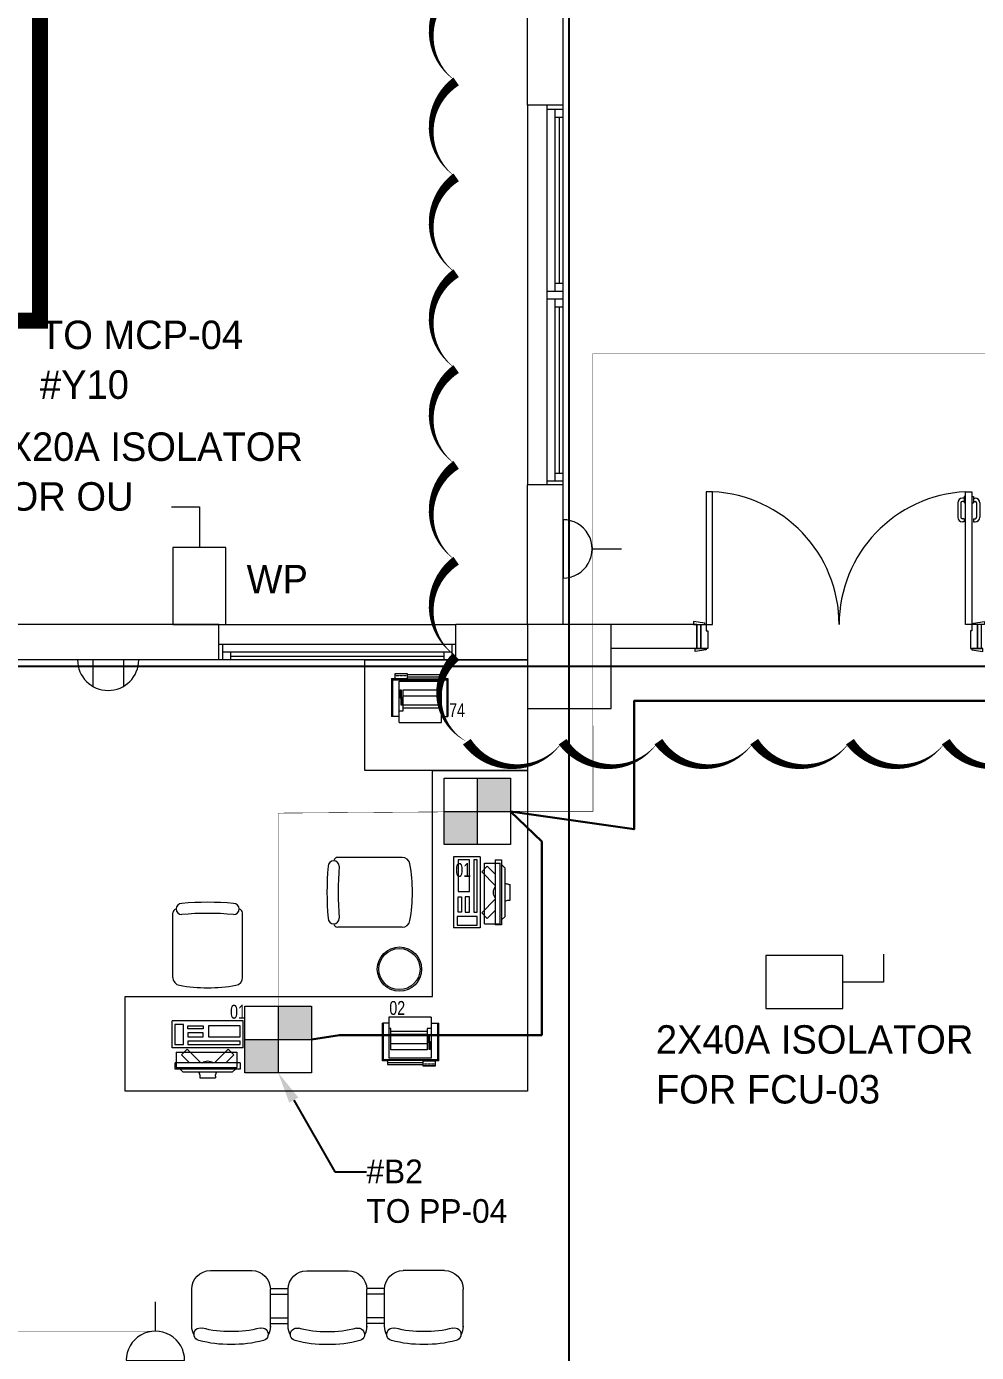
# Model space of a CAD drawing. Header units: metres. Extents: x 75097 to 220695, y -1557923 to -1361206.
# Drawn here: x 97182 to 103190, y -1445173 to -1436793 of the extents above; entities that cross this region are included whole.
import ezdxf
from ezdxf import colors
from ezdxf.entities.mleader import LeaderData, LeaderLine
from ezdxf.math import Vec2, Vec3

# ---------------------------------------------------------------- set-up
doc = ezdxf.new("R2010")
doc.units = ezdxf.units.M
doc.linetypes.add('DASHED2', pattern=[0.375, 0.25, -0.125])
doc.layers.get('0').update_dxf_attribs({"lineweight": 0})
for name, color, linetype, lineweight in [('A-100 - Copy$0$Aluminum', 8, 'Continuous', 0), ('A-100 - Copy$0$Medical Equipment and Furniture', 8, 'Continuous', 0), ('A-100 - Copy$0$Medical Equipment and Furniture1', 8, 'Continuous', 5), ('A-100 - Copy$0$Proj', 8, 'Continuous', 0), ('A-100 - Copy$0$Structure', 8, 'Continuous', 9), ('A-100 - Copy$0$Walls', 8, 'Continuous', 0), ('A-100 - Copy$0$Wooden Joinery', 8, 'Continuous', 0), ('E-LG', 245, 'Continuous', 30)]:
    doc.layers.add(name, color=color, linetype=linetype, lineweight=lineweight)
doc.layers.add('A-100 - Copy$0$axes', color=8, linetype='Continuous')
doc.layers.add('PD-VENT', color=8, linetype='Continuous')
for name, color, linetype, lineweight, true_color in [('E-POWR', 7, 'Continuous', 9, 0x4e7e3e), ('E-POWR-IDEN _1-100_', 7, 'Continuous', 9, 0x4e7e3e), ('REV 01', 7, 'Continuous', 0, 0xe41b4d)]:
    doc.layers.add(name, color=color, linetype=linetype, lineweight=lineweight, true_color=true_color)
doc.styles.add('A-100 - Copy$0$X3G_ENTITY_257CFD', font='swisscl.ttf', dxfattribs={"height": 200})
doc.styles.add('Optima_5', font='', dxfattribs={"height": 3.001645})
doc.styles.get("Standard").update_dxf_attribs({"font": 'GOTHIC.TTF'})
doc.styles.get('Optima_5').set_extended_font_data('Optima')

# ---------------------------------------------------------------- blocks, each defined once
blk = doc.blocks.new('FLOOR BOX')
at = {"layer": 'E-POWR'}
h = blk.add_hatch(color=256, dxfattribs=at)
h.dxf.hatch_style = 1
h.paths.add_polyline_path([(0, 300), (0, 0), (300, 0), (300, 300)])
h.paths.add_polyline_path([(0, -300), (0, 0), (-300, 0), (-300, -300)])
blk.add_lwpolyline([(-300, 300), (300, 300), (300, -300), (-300, -300)], close=True, dxfattribs=at)
for points in [[(0, 300), (0, -300)], [(-300, 0), (300, 0)]]:
    blk.add_lwpolyline(points, dxfattribs=at)
blk = doc.blocks.new('NORMAL SOCKET')
at = {"layer": 'E-POWR'}
for p, q in [((0, 308), (0, 615)), ((-308, 0), (308, 0))]:
    blk.add_line(p, q, dxfattribs=at)
blk.add_ellipse((0, 0), major_axis=(33, 306), ratio=1, start_param=4.81904, end_param=7.960633, dxfattribs=at)
blk = doc.blocks.new('GI-041_dwg__U120-3902841-GI-041')
at = {"layer": 'E-POWR', "flags": 128}
blk.add_lwpolyline([(0.2354, 0.1613), (0.2354, 0.0786), (0.1145, 0.0786)], dxfattribs=at)
blk.add_lwpolyline([(-0.1145, 0), (0.1145, 0), (0.1145, 0.1572), (-0.1145, 0.1572)], close=True, dxfattribs=at)
blk = doc.blocks.new('WALL OUTLET')
at = {"layer": 'E-POWR', "extrusion": (9.94399e-05, 4.90741e-07, 1)}
blk.add_line((-193.4, 0, 0), (193.4, 0, 0), dxfattribs=at)
blk.add_line((-193.4, 0, 0), (193.4, 0, 0), dxfattribs=at)
at = {"layer": 'E-POWR', "extrusion": (9.94399e-05, 4.90741e-07, 1), "elevation": 0}
for points in [[(-96.7, 0), (-96.7, 167.5)], [(96.7, 0), (96.7, 167.5)]]:
    blk.add_lwpolyline(points, dxfattribs=at)
at = {"layer": 'E-POWR', "extrusion": (9.94399e-05, 4.90741e-07, 1)}
blk.add_arc((0, 0, 0), 193.4, 359.99626, 179.99626, dxfattribs=at)
blk = doc.blocks.new('A-100 - Copy$0$GF21021-P')
for p, q in [((-0.2207, 0.4756), (-0.2207, 0.0675)), ((0.2205, 0.4756), (0.2205, 0.0675))]:
    blk.add_line(p, q)
for centre, radius, start, end in [((-0.1707, 0.4756), 0.05, 99.63288, 180), ((-0.0001, -0.5295), 1.0695, 80.36712, 99.63288), ((0.1705, 0.4756), 0.05, 0, 80.36712), ((-0.1957, 0.0675), 0.025, 180, 261.47208), ((-0.1643, 0.0425), 0.0351, 90, 270), ((0, 1.8467), 1.7767, 264.69456, 275.30527), ((0, 1.8314), 1.8314, 264.85322, 275.14698), ((0.1641, 0.0425), 0.0351, 270, 90), ((0.1955, 0.0675), 0.025, 278.52792, 0)]:
    blk.add_arc(centre, radius, start, end)
blk = doc.blocks.new('A-100 - Copy$0$ITCWLS1-P')
for p, q in [((-0.2651, 0.43, 0), (-0.3051, 0.43, 0)), ((-0.3051, 0.43, 0), (-0.3051, 0.02, 0)), ((-0.2651, 0.43, 0), (-0.2651, 0.02, 0)), ((-0.17, 0.45), (-0.17, 0)), ((-0.17, 0.45), (0, 0.45)), ((-0.1496, 0.4305), (-0.1291, 0.4305)), ((-0.1291, 0.4305), (-0.1291, 0.4089)), ((0, 0.45), (0, 0)), ((-0.3251, 0.38, 0), (-0.3051, 0.4, 0)), ((-0.3251, 0.38, 0), (-0.3251, 0.07, 0)), ((-0.197, 0.4094), (-0.295, 0.4094)), ((-0.295, 0.0264), (-0.295, 0.4094)), ((-0.197, 0.0264), (-0.197, 0.4094)), ((-0.3503, 0.275), (-0.3596, 0.275)), ((-0.3596, 0.175), (-0.3596, 0.275)), ((-0.3503, 0.175), (-0.3596, 0.175)), ((-0.3251, 0.07, 0), (-0.3051, 0.05, 0)), ((-0.3051, 0.02, 0), (-0.2651, 0.02, 0)), ((-0.197, 0.0264), (-0.295, 0.0264)), ((-0.17, 0), (0, 0))]:
    blk.add_line(p, q)
at = {"extrusion": (2.48281e-10, 3.18408e-10, -1)}
for p, q in [((-0.2651, 0.3395), (-0.2144, 0.3902)), ((-0.2651, 0.2688), (-0.1791, 0.3548)), ((-0.1791, 0.3548), (-0.2144, 0.3902))]:
    blk.add_line(p, q, dxfattribs=at)
at = {"extrusion": (2.48281e-10, -3.18408e-10, -1)}
for p, q in [((-0.2651, 0.1812), (-0.1791, 0.0952)), ((-0.2651, 0.1105), (-0.2144, 0.0598)), ((-0.1791, 0.0952), (-0.2144, 0.0598))]:
    blk.add_line(p, q, dxfattribs=at)
for points in [[(-0.1291, 0.4089), (-0.1291, 0.1), (-0.1496, 0.1), (-0.1496, 0.4305)], [(-0.1496, 0.1), (-0.1496, 0.1), (-0.1496, 0.1), (-0.1496, 0.1), (-0.1496, 0.1), (-0.1496, 0.1), (-0.1496, 0.1), (-0.1496, 0.1), (-0.1496, 0.1)], [(-0.1496, 0.1), (-0.1496, 0.1), (-0.1496, 0.1), (-0.1496, 0.1), (-0.1496, 0.1), (-0.1496, 0.1), (-0.1496, 0.1), (-0.1496, 0.1), (-0.1496, 0.1), (-0.1496, 0.1), (-0.1496, 0.1), (-0.1496, 0.1), (-0.1496, 0.1), (-0.1496, 0.1), (-0.1496, 0.1), (-0.1496, 0.1), (-0.1496, 0.1), (-0.1496, 0.1)], [(-0.1496, 0.1), (-0.1496, 0.1), (-0.1496, 0.1), (-0.1496, 0.1), (-0.1496, 0.1), (-0.1496, 0.1), (-0.1496, 0.1), (-0.1496, 0.1), (-0.1496, 0.1), (-0.1496, 0.1)], [(-0.1496, 0.1), (-0.1496, 0.1), (-0.1496, 0.1), (-0.1496, 0.1), (-0.1496, 0.1), (-0.1496, 0.1), (-0.1496, 0.1)], [(-0.1496, 0.1), (-0.1496, 0.1), (-0.1496, 0.1), (-0.1496, 0.1), (-0.1496, 0.1), (-0.1496, 0.1), (-0.1496, 0.1), (-0.1496, 0.1), (-0.1496, 0.1), (-0.1496, 0.1)], [(-0.1496, 0.1), (-0.1496, 0.1), (-0.1496, 0.1), (-0.1496, 0.1), (-0.1496, 0.1), (-0.1496, 0.1), (-0.1496, 0.1), (-0.1496, 0.1), (-0.1496, 0.1), (-0.1496, 0.1), (-0.1496, 0.1), (-0.1496, 0.1), (-0.1496, 0.1), (-0.1496, 0.1), (-0.1496, 0.1)], [(-0.1496, 0.1), (-0.1496, 0.1), (-0.1496, 0.1), (-0.1496, 0.1), (-0.1496, 0.1), (-0.1496, 0.1), (-0.1496, 0.1), (-0.1496, 0.1), (-0.1496, 0.1), (-0.1496, 0.1)], [(-0.1496, 0.1), (-0.1496, 0.1), (-0.1496, 0.1), (-0.1496, 0.1), (-0.1496, 0.1), (-0.1496, 0.1), (-0.1496, 0.1), (-0.1496, 0.1), (-0.1496, 0.1), (-0.1496, 0.1)], [(-0.1496, 0.1), (-0.1496, 0.1), (-0.1496, 0.1), (-0.1496, 0.1), (-0.1496, 0.1), (-0.1496, 0.1), (-0.1496, 0.1), (-0.1496, 0.1), (-0.1496, 0.1), (-0.1496, 0.1), (-0.1496, 0.1), (-0.1496, 0.1), (-0.1496, 0.1), (-0.1496, 0.1), (-0.1496, 0.1), (-0.1496, 0.1), (-0.1496, 0.1), (-0.1496, 0.1), (-0.1496, 0.1), (-0.1496, 0.1), (-0.1496, 0.1), (-0.1496, 0.1), (-0.1496, 0.1), (-0.1496, 0.1), (-0.1496, 0.1), (-0.1496, 0.1), (-0.1496, 0.1), (-0.1496, 0.1), (-0.1496, 0.1), (-0.1496, 0.1), (-0.1496, 0.1), (-0.1496, 0.1), (-0.1496, 0.1), (-0.1496, 0.1), (-0.1496, 0.1), (-0.1496, 0.1), (-0.1496, 0.1), (-0.1496, 0.1), (-0.1496, 0.1), (-0.1496, 0.1), (-0.1496, 0.1), (-0.1496, 0.1), (-0.1496, 0.1), (-0.1496, 0.1), (-0.1496, 0.1), (-0.1496, 0.1), (-0.1496, 0.1), (-0.1496, 0.1), (-0.1496, 0.1), (-0.1496, 0.1), (-0.1496, 0.1), (-0.1496, 0.1), (-0.1496, 0.1), (-0.1496, 0.1)], [(-0.1496, 0.1), (-0.1496, 0.1), (-0.1496, 0.1), (-0.1496, 0.1), (-0.1496, 0.1), (-0.1496, 0.1), (-0.1496, 0.1), (-0.1496, 0.1), (-0.1496, 0.1), (-0.1496, 0.1), (-0.1496, 0.1), (-0.1496, 0.1), (-0.1496, 0.1), (-0.1496, 0.1), (-0.1496, 0.1), (-0.1496, 0.1), (-0.1496, 0.1), (-0.1496, 0.1), (-0.1496, 0.1), (-0.1496, 0.1), (-0.1496, 0.1), (-0.1496, 0.1), (-0.1496, 0.1), (-0.1496, 0.1), (-0.1496, 0.1), (-0.1496, 0.1), (-0.1496, 0.1), (-0.1496, 0.1), (-0.1496, 0.1), (-0.1496, 0.1), (-0.1496, 0.1), (-0.1496, 0.1), (-0.1496, 0.1), (-0.1496, 0.1), (-0.1496, 0.1), (-0.1496, 0.1), (-0.1496, 0.1), (-0.1496, 0.1), (-0.1496, 0.1), (-0.1496, 0.1), (-0.1496, 0.1), (-0.1496, 0.1), (-0.1496, 0.1), (-0.1496, 0.1), (-0.1496, 0.1), (-0.1496, 0.1), (-0.1496, 0.1), (-0.1496, 0.1), (-0.1496, 0.1), (-0.1496, 0.1), (-0.1496, 0.1), (-0.1496, 0.1), (-0.1496, 0.1), (-0.1496, 0.1), (-0.1496, 0.1), (-0.1496, 0.1), (-0.1496, 0.1), (-0.1496, 0.1), (-0.1496, 0.1), (-0.1496, 0.1), (-0.1496, 0.1), (-0.1496, 0.1), (-0.1496, 0.1), (-0.1496, 0.1), (-0.1496, 0.1), (-0.1496, 0.1), (-0.1496, 0.1), (-0.1496, 0.1), (-0.1496, 0.1), (-0.1496, 0.1), (-0.1496, 0.1), (-0.1496, 0.1), (-0.1496, 0.1), (-0.1496, 0.1), (-0.1496, 0.1), (-0.1496, 0.1), (-0.1496, 0.1), (-0.1496, 0.1), (-0.1496, 0.1), (-0.1496, 0.1), (-0.1496, 0.1), (-0.1496, 0.1), (-0.1496, 0.1), (-0.1496, 0.1), (-0.1496, 0.1), (-0.1496, 0.1), (-0.1496, 0.1), (-0.1496, 0.1), (-0.1496, 0.1)], [(-0.1496, 0.1), (-0.1496, 0.1), (-0.1496, 0.1), (-0.1496, 0.1), (-0.1496, 0.1), (-0.1496, 0.1), (-0.1496, 0.1), (-0.1496, 0.1), (-0.1496, 0.1), (-0.1496, 0.1), (-0.1496, 0.1), (-0.1496, 0.1)], [(-0.1496, 0.1), (-0.1496, 0.1), (-0.1496, 0.1), (-0.1496, 0.1), (-0.1496, 0.1), (-0.1496, 0.1), (-0.1496, 0.1)], [(-0.1496, 0.1), (-0.1496, 0.1), (-0.1496, 0.1), (-0.1496, 0.1), (-0.1496, 0.1), (-0.1496, 0.1), (-0.1496, 0.1), (-0.1496, 0.1), (-0.1496, 0.1), (-0.1496, 0.1), (-0.1496, 0.1), (-0.1496, 0.1), (-0.1496, 0.1), (-0.1496, 0.1), (-0.1496, 0.1), (-0.1496, 0.1), (-0.1496, 0.1)], [(-0.1496, 0.1), (-0.1496, 0.1), (-0.1496, 0.1), (-0.1496, 0.1), (-0.1496, 0.1), (-0.1496, 0.1), (-0.1496, 0.1), (-0.1496, 0.1), (-0.1496, 0.1), (-0.1496, 0.1), (-0.1496, 0.1), (-0.1496, 0.1), (-0.1496, 0.1), (-0.1496, 0.1), (-0.1496, 0.1), (-0.1496, 0.1), (-0.1496, 0.1), (-0.1496, 0.1), (-0.1496, 0.1), (-0.1496, 0.1), (-0.1496, 0.1), (-0.1496, 0.1), (-0.1496, 0.1), (-0.1496, 0.1), (-0.1496, 0.1), (-0.1496, 0.1), (-0.1496, 0.1), (-0.1496, 0.1), (-0.1496, 0.1), (-0.1496, 0.1), (-0.1496, 0.1), (-0.1496, 0.1), (-0.1496, 0.1), (-0.1496, 0.1), (-0.1496, 0.1), (-0.1496, 0.1), (-0.1496, 0.1), (-0.1496, 0.1), (-0.1496, 0.1), (-0.1496, 0.1), (-0.1496, 0.1), (-0.1496, 0.1), (-0.1496, 0.1), (-0.1496, 0.1), (-0.1496, 0.1), (-0.1496, 0.1), (-0.1496, 0.1), (-0.1496, 0.1), (-0.1496, 0.1), (-0.1496, 0.1), (-0.1496, 0.1), (-0.1496, 0.1), (-0.1496, 0.1), (-0.1496, 0.1), (-0.1496, 0.1), (-0.1496, 0.1), (-0.1496, 0.1), (-0.1496, 0.1), (-0.1496, 0.1), (-0.1496, 0.1), (-0.1496, 0.1), (-0.1496, 0.1), (-0.1496, 0.1), (-0.1496, 0.1), (-0.1496, 0.1), (-0.1496, 0.1), (-0.1496, 0.1), (-0.1496, 0.1), (-0.1496, 0.1), (-0.1496, 0.1), (-0.1496, 0.1), (-0.1496, 0.1), (-0.1496, 0.1), (-0.1496, 0.1), (-0.1496, 0.1), (-0.1496, 0.1), (-0.1496, 0.1), (-0.1496, 0.1), (-0.1496, 0.1), (-0.1496, 0.1), (-0.1496, 0.1), (-0.1496, 0.1), (-0.1496, 0.1), (-0.1496, 0.1), (-0.1496, 0.1), (-0.1496, 0.1), (-0.1496, 0.1), (-0.1496, 0.1), (-0.1496, 0.1), (-0.1496, 0.1), (-0.1496, 0.1), (-0.1496, 0.1), (-0.1496, 0.1), (-0.1496, 0.1), (-0.1496, 0.1), (-0.1496, 0.1), (-0.1496, 0.1), (-0.1496, 0.1), (-0.1496, 0.1), (-0.1496, 0.1), (-0.1496, 0.1), (-0.1496, 0.1), (-0.1496, 0.1), (-0.1496, 0.1), (-0.1496, 0.1), (-0.1496, 0.1), (-0.1496, 0.1), (-0.1496, 0.1), (-0.1496, 0.1), (-0.1496, 0.1), (-0.1496, 0.1)], [(-0.1496, 0.1), (-0.1496, 0.1), (-0.1496, 0.1), (-0.1496, 0.1), (-0.1496, 0.1), (-0.1496, 0.1), (-0.1496, 0.1), (-0.1496, 0.1)]]:
    blk.add_lwpolyline(points)
for points in [[(-0.1019, 0.4305), (-0.0304, 0.4305), (-0.0304, 0.2294), (-0.1019, 0.2294)], [(-0.1019, 0.1954), (-0.0747, 0.1954), (-0.0747, 0.1), (-0.1019, 0.1)], [(-0.0304, 0.1954), (-0.0508, 0.1954), (-0.0508, 0.1), (-0.0304, 0.1)], [(-0.1496, 0.1), (-0.1496, 0.1), (-0.1496, 0.1), (-0.1496, 0.1), (-0.1496, 0.1), (-0.1496, 0.1), (-0.1496, 0.1), (-0.1496, 0.1), (-0.1496, 0.1), (-0.1496, 0.1), (-0.1496, 0.1), (-0.1496, 0.1), (-0.1496, 0.1), (-0.1496, 0.1), (-0.1496, 0.1), (-0.1496, 0.1), (-0.1496, 0.1), (-0.1496, 0.1), (-0.1496, 0.1), (-0.1496, 0.1), (-0.1496, 0.1), (-0.1496, 0.1), (-0.1496, 0.1), (-0.1496, 0.1), (-0.1496, 0.1), (-0.1496, 0.1), (-0.1496, 0.1), (-0.1496, 0.1), (-0.1496, 0.1), (-0.1496, 0.1), (-0.1496, 0.1), (-0.1496, 0.1), (-0.1496, 0.1), (-0.1496, 0.1), (-0.1496, 0.1), (-0.1496, 0.1), (-0.1496, 0.1), (-0.1496, 0.1), (-0.1496, 0.1), (-0.1496, 0.1), (-0.1496, 0.1), (-0.1496, 0.1), (-0.1496, 0.1), (-0.1496, 0.1), (-0.1496, 0.1), (-0.1496, 0.1), (-0.1496, 0.1), (-0.1496, 0.1), (-0.1496, 0.1), (-0.1496, 0.1), (-0.1496, 0.1), (-0.1496, 0.1), (-0.1496, 0.1), (-0.1496, 0.1), (-0.1496, 0.1), (-0.1496, 0.1), (-0.1496, 0.1), (-0.1496, 0.1), (-0.1496, 0.1), (-0.1496, 0.1), (-0.1496, 0.1), (-0.1496, 0.1), (-0.1496, 0.1), (-0.1496, 0.1), (-0.1496, 0.1), (-0.1496, 0.1), (-0.1496, 0.1), (-0.1496, 0.1), (-0.1496, 0.1), (-0.1496, 0.1), (-0.1496, 0.1), (-0.1496, 0.1), (-0.1496, 0.1), (-0.1496, 0.1), (-0.1496, 0.1), (-0.1496, 0.1), (-0.1496, 0.1), (-0.1496, 0.1), (-0.1496, 0.1), (-0.1496, 0.1), (-0.1496, 0.1), (-0.1496, 0.1), (-0.1496, 0.1), (-0.1496, 0.1), (-0.1496, 0.1), (-0.1496, 0.1), (-0.1496, 0.1), (-0.1496, 0.1), (-0.1496, 0.1), (-0.1496, 0.1), (-0.1496, 0.1), (-0.1496, 0.1), (-0.1496, 0.1), (-0.1496, 0.1), (-0.1496, 0.1), (-0.1496, 0.1), (-0.1496, 0.1), (-0.1496, 0.1), (-0.1496, 0.1), (-0.1496, 0.1), (-0.1496, 0.1), (-0.1496, 0.1), (-0.1496, 0.1), (-0.1496, 0.1), (-0.1496, 0.1), (-0.1496, 0.1), (-0.1496, 0.1), (-0.1496, 0.1), (-0.1496, 0.1), (-0.1496, 0.1), (-0.1496, 0.1), (-0.1496, 0.1), (-0.1496, 0.1), (-0.1496, 0.1), (-0.1496, 0.1), (-0.1496, 0.1), (-0.1496, 0.1), (-0.1496, 0.1), (-0.1496, 0.1), (-0.1496, 0.1), (-0.1496, 0.1), (-0.1496, 0.1), (-0.1496, 0.1), (-0.1496, 0.1), (-0.1496, 0.1), (-0.1496, 0.1), (-0.1496, 0.1), (-0.1496, 0.1), (-0.1496, 0.1), (-0.1496, 0.1), (-0.1496, 0.1), (-0.1496, 0.1), (-0.1496, 0.1), (-0.1496, 0.1), (-0.1496, 0.1), (-0.1496, 0.1), (-0.1496, 0.1), (-0.1496, 0.1), (-0.1496, 0.1), (-0.1496, 0.1), (-0.1496, 0.1), (-0.1496, 0.1), (-0.1496, 0.1), (-0.1496, 0.1), (-0.1496, 0.1), (-0.1496, 0.1), (-0.1496, 0.1), (-0.1496, 0.1), (-0.1496, 0.1), (-0.1496, 0.1), (-0.1496, 0.1), (-0.1496, 0.1), (-0.1496, 0.1), (-0.1496, 0.1), (-0.1496, 0.1), (-0.1496, 0.1), (-0.1496, 0.1), (-0.1496, 0.1), (-0.1496, 0.1), (-0.1496, 0.1), (-0.1496, 0.1), (-0.1496, 0.1), (-0.1496, 0.1), (-0.1496, 0.1), (-0.1496, 0.1), (-0.1496, 0.1), (-0.1496, 0.1), (-0.1496, 0.1), (-0.1496, 0.1), (-0.1496, 0.1), (-0.1496, 0.1), (-0.1496, 0.1), (-0.1496, 0.1), (-0.1496, 0.1), (-0.1496, 0.1), (-0.1496, 0.1), (-0.1496, 0.1), (-0.1496, 0.1), (-0.1496, 0.1), (-0.1496, 0.1), (-0.1496, 0.1), (-0.1496, 0.1), (-0.1496, 0.1), (-0.1496, 0.1), (-0.1496, 0.1), (-0.1496, 0.1), (-0.1496, 0.1), (-0.1496, 0.1), (-0.1496, 0.1), (-0.1496, 0.1), (-0.1496, 0.1), (-0.1496, 0.1), (-0.1496, 0.1), (-0.1496, 0.1), (-0.1496, 0.1), (-0.1496, 0.1), (-0.1496, 0.1), (-0.1496, 0.1), (-0.1496, 0.1), (-0.1496, 0.1), (-0.1496, 0.1), (-0.1496, 0.1), (-0.1496, 0.1), (-0.1496, 0.1), (-0.1496, 0.1), (-0.1496, 0.1), (-0.1496, 0.1), (-0.1496, 0.1), (-0.1496, 0.1), (-0.1496, 0.1), (-0.1496, 0.1), (-0.1496, 0.1), (-0.1496, 0.1), (-0.1496, 0.1), (-0.1496, 0.1), (-0.1496, 0.1), (-0.1496, 0.1), (-0.1496, 0.1), (-0.1496, 0.1), (-0.1496, 0.1), (-0.1496, 0.1), (-0.1496, 0.1), (-0.1496, 0.1), (-0.1496, 0.1), (-0.1496, 0.1), (-0.1496, 0.1), (-0.1496, 0.1), (-0.1496, 0.1), (-0.1496, 0.1), (-0.1496, 0.1), (-0.1496, 0.1), (-0.1496, 0.1), (-0.1496, 0.1), (-0.1496, 0.1), (-0.1496, 0.1), (-0.1496, 0.1), (-0.1496, 0.1), (-0.1496, 0.1), (-0.1496, 0.1), (-0.1496, 0.1), (-0.1496, 0.1), (-0.1496, 0.1), (-0.1496, 0.1), (-0.1496, 0.1), (-0.1496, 0.1), (-0.1496, 0.1), (-0.1496, 0.1), (-0.1496, 0.1), (-0.1496, 0.1), (-0.1496, 0.1), (-0.1496, 0.1), (-0.1496, 0.1), (-0.1496, 0.1), (-0.1496, 0.1), (-0.1496, 0.1), (-0.1496, 0.1), (-0.1496, 0.1), (-0.1496, 0.1), (-0.1496, 0.1), (-0.1496, 0.1), (-0.1496, 0.1), (-0.1496, 0.1), (-0.1496, 0.1), (-0.1496, 0.1), (-0.1496, 0.1), (-0.1496, 0.1), (-0.1496, 0.1), (-0.1496, 0.1), (-0.1496, 0.1), (-0.1496, 0.1), (-0.1496, 0.1), (-0.1496, 0.1), (-0.1496, 0.1), (-0.1496, 0.1), (-0.1496, 0.1), (-0.1496, 0.1), (-0.1496, 0.1)], [(-0.1496, 0.1), (-0.1496, 0.1), (-0.1496, 0.1), (-0.1496, 0.1), (-0.1496, 0.1), (-0.1496, 0.1), (-0.1496, 0.1), (-0.1496, 0.1), (-0.1496, 0.1), (-0.1496, 0.1), (-0.1496, 0.1), (-0.1496, 0.1), (-0.1496, 0.1), (-0.1496, 0.1), (-0.1496, 0.1), (-0.1496, 0.1), (-0.1496, 0.1), (-0.1496, 0.1), (-0.1496, 0.1), (-0.1496, 0.1), (-0.1496, 0.1), (-0.1496, 0.1), (-0.1496, 0.1), (-0.1496, 0.1), (-0.1496, 0.1), (-0.1496, 0.1), (-0.1496, 0.1), (-0.1496, 0.1), (-0.1496, 0.1), (-0.1496, 0.1), (-0.1496, 0.1), (-0.1496, 0.1), (-0.1496, 0.1), (-0.1496, 0.1), (-0.1496, 0.1), (-0.1496, 0.1), (-0.1496, 0.1), (-0.1496, 0.1), (-0.1496, 0.1), (-0.1496, 0.1), (-0.1496, 0.1), (-0.1496, 0.1), (-0.1496, 0.1), (-0.1496, 0.1), (-0.1496, 0.1), (-0.1496, 0.1), (-0.1496, 0.1), (-0.1496, 0.1), (-0.1496, 0.1), (-0.1496, 0.1), (-0.1496, 0.1), (-0.1496, 0.1), (-0.1496, 0.1), (-0.1496, 0.1), (-0.1496, 0.1), (-0.1496, 0.1), (-0.1496, 0.1), (-0.1496, 0.1), (-0.1496, 0.1), (-0.1496, 0.1), (-0.1496, 0.1), (-0.1496, 0.1), (-0.1496, 0.1), (-0.1496, 0.1), (-0.1496, 0.1), (-0.1496, 0.1), (-0.1496, 0.1), (-0.1496, 0.1), (-0.1496, 0.1), (-0.1496, 0.1), (-0.1496, 0.1), (-0.1496, 0.1), (-0.1496, 0.1), (-0.1496, 0.1), (-0.1496, 0.1), (-0.1496, 0.1), (-0.1496, 0.1), (-0.1496, 0.1), (-0.1496, 0.1), (-0.1496, 0.1), (-0.1496, 0.1), (-0.1496, 0.1), (-0.1496, 0.1), (-0.1496, 0.1), (-0.1496, 0.1), (-0.1496, 0.1), (-0.1496, 0.1), (-0.1496, 0.1), (-0.1496, 0.1), (-0.1496, 0.1), (-0.1496, 0.1), (-0.1496, 0.1), (-0.1496, 0.1), (-0.1496, 0.1), (-0.1496, 0.1), (-0.1496, 0.1), (-0.1496, 0.1), (-0.1496, 0.1), (-0.1496, 0.1), (-0.1496, 0.1), (-0.1496, 0.1), (-0.1496, 0.1), (-0.1496, 0.1), (-0.1496, 0.1), (-0.1496, 0.1), (-0.1496, 0.1), (-0.1496, 0.1), (-0.1496, 0.1), (-0.1496, 0.1), (-0.1496, 0.1), (-0.1496, 0.1), (-0.1496, 0.1), (-0.1496, 0.1), (-0.1496, 0.1), (-0.1496, 0.1), (-0.1496, 0.1), (-0.1496, 0.1), (-0.1496, 0.1), (-0.1496, 0.1), (-0.1496, 0.1), (-0.1496, 0.1), (-0.1496, 0.1), (-0.1496, 0.1), (-0.1496, 0.1), (-0.1496, 0.1), (-0.1496, 0.1), (-0.1496, 0.1), (-0.1496, 0.1), (-0.1496, 0.1), (-0.1496, 0.1), (-0.1496, 0.1), (-0.1496, 0.1), (-0.1496, 0.1), (-0.1496, 0.1), (-0.1496, 0.1), (-0.1496, 0.1), (-0.1496, 0.1), (-0.1496, 0.1), (-0.1496, 0.1), (-0.1496, 0.1), (-0.1496, 0.1), (-0.1496, 0.1), (-0.1496, 0.1), (-0.1496, 0.1), (-0.1496, 0.1), (-0.1496, 0.1), (-0.1496, 0.1), (-0.1496, 0.1), (-0.1496, 0.1), (-0.1496, 0.1), (-0.1496, 0.1), (-0.1496, 0.1), (-0.1496, 0.1), (-0.1496, 0.1), (-0.1496, 0.1), (-0.1496, 0.1), (-0.1496, 0.1), (-0.1496, 0.1), (-0.1496, 0.1), (-0.1496, 0.1), (-0.1496, 0.1), (-0.1496, 0.1), (-0.1496, 0.1), (-0.1496, 0.1), (-0.1496, 0.1), (-0.1496, 0.1), (-0.1496, 0.1), (-0.1496, 0.1), (-0.1496, 0.1), (-0.1496, 0.1), (-0.1496, 0.1), (-0.1496, 0.1), (-0.1496, 0.1), (-0.1496, 0.1), (-0.1496, 0.1), (-0.1496, 0.1), (-0.1496, 0.1), (-0.1496, 0.1), (-0.1496, 0.1), (-0.1496, 0.1), (-0.1496, 0.1), (-0.1496, 0.1), (-0.1496, 0.1), (-0.1496, 0.1), (-0.1496, 0.1), (-0.1496, 0.1), (-0.1496, 0.1), (-0.1496, 0.1), (-0.1496, 0.1), (-0.1496, 0.1), (-0.1496, 0.1), (-0.1496, 0.1), (-0.1496, 0.1), (-0.1496, 0.1), (-0.1496, 0.1), (-0.1496, 0.1), (-0.1496, 0.1), (-0.1496, 0.1), (-0.1496, 0.1), (-0.1496, 0.1), (-0.1496, 0.1), (-0.1496, 0.1), (-0.1496, 0.1), (-0.1496, 0.1), (-0.1496, 0.1), (-0.1496, 0.1), (-0.1496, 0.1), (-0.1496, 0.1), (-0.1496, 0.1), (-0.1496, 0.1), (-0.1496, 0.1), (-0.1496, 0.1), (-0.1496, 0.1), (-0.1496, 0.1)], [(-0.1496, 0.1), (-0.1496, 0.1), (-0.1496, 0.1), (-0.1496, 0.1), (-0.1496, 0.1), (-0.1496, 0.1), (-0.1496, 0.1), (-0.1496, 0.1), (-0.1496, 0.1), (-0.1496, 0.1), (-0.1496, 0.1), (-0.1496, 0.1), (-0.1496, 0.1), (-0.1496, 0.1), (-0.1496, 0.1), (-0.1496, 0.1), (-0.1496, 0.1), (-0.1496, 0.1), (-0.1496, 0.1), (-0.1496, 0.1), (-0.1496, 0.1), (-0.1496, 0.1), (-0.1496, 0.1), (-0.1496, 0.1), (-0.1496, 0.1), (-0.1496, 0.1), (-0.1496, 0.1), (-0.1496, 0.1), (-0.1496, 0.1), (-0.1496, 0.1), (-0.1496, 0.1), (-0.1496, 0.1), (-0.1496, 0.1), (-0.1496, 0.1), (-0.1496, 0.1), (-0.1496, 0.1), (-0.1496, 0.1), (-0.1496, 0.1), (-0.1496, 0.1), (-0.1496, 0.1), (-0.1496, 0.1), (-0.1496, 0.1), (-0.1496, 0.1), (-0.1496, 0.1), (-0.1496, 0.1), (-0.1496, 0.1), (-0.1496, 0.1), (-0.1496, 0.1), (-0.1496, 0.1), (-0.1496, 0.1), (-0.1496, 0.1), (-0.1496, 0.1), (-0.1496, 0.1), (-0.1496, 0.1), (-0.1496, 0.1), (-0.1496, 0.1), (-0.1496, 0.1), (-0.1496, 0.1), (-0.1496, 0.1), (-0.1496, 0.1), (-0.1496, 0.1), (-0.1496, 0.1), (-0.1496, 0.1), (-0.1496, 0.1), (-0.1496, 0.1), (-0.1496, 0.1), (-0.1496, 0.1), (-0.1496, 0.1), (-0.1496, 0.1), (-0.1496, 0.1), (-0.1496, 0.1), (-0.1496, 0.1), (-0.1496, 0.1), (-0.1496, 0.1), (-0.1496, 0.1), (-0.1496, 0.1), (-0.1496, 0.1), (-0.1496, 0.1), (-0.1496, 0.1), (-0.1496, 0.1), (-0.1496, 0.1), (-0.1496, 0.1), (-0.1496, 0.1), (-0.1496, 0.1), (-0.1496, 0.1), (-0.1496, 0.1), (-0.1496, 0.1), (-0.1496, 0.1), (-0.1496, 0.1), (-0.1496, 0.1), (-0.1496, 0.1), (-0.1496, 0.1), (-0.1496, 0.1), (-0.1496, 0.1), (-0.1496, 0.1), (-0.1496, 0.1), (-0.1496, 0.1), (-0.1496, 0.1), (-0.1496, 0.1), (-0.1496, 0.1), (-0.1496, 0.1), (-0.1496, 0.1), (-0.1496, 0.1), (-0.1496, 0.1), (-0.1496, 0.1), (-0.1496, 0.1), (-0.1496, 0.1), (-0.1496, 0.1), (-0.1496, 0.1), (-0.1496, 0.1), (-0.1496, 0.1), (-0.1496, 0.1), (-0.1496, 0.1), (-0.1496, 0.1), (-0.1496, 0.1), (-0.1496, 0.1), (-0.1496, 0.1), (-0.1496, 0.1), (-0.1496, 0.1), (-0.1496, 0.1), (-0.1496, 0.1), (-0.1496, 0.1), (-0.1496, 0.1), (-0.1496, 0.1), (-0.1496, 0.1), (-0.1496, 0.1), (-0.1496, 0.1), (-0.1496, 0.1), (-0.1496, 0.1), (-0.1496, 0.1), (-0.1496, 0.1), (-0.1496, 0.1), (-0.1496, 0.1), (-0.1496, 0.1), (-0.1496, 0.1), (-0.1496, 0.1), (-0.1496, 0.1), (-0.1496, 0.1), (-0.1496, 0.1), (-0.1496, 0.1), (-0.1496, 0.1), (-0.1496, 0.1), (-0.1496, 0.1), (-0.1496, 0.1), (-0.1496, 0.1), (-0.1496, 0.1), (-0.1496, 0.1), (-0.1496, 0.1), (-0.1496, 0.1), (-0.1496, 0.1), (-0.1496, 0.1), (-0.1496, 0.1), (-0.1496, 0.1), (-0.1496, 0.1), (-0.1496, 0.1), (-0.1496, 0.1), (-0.1496, 0.1), (-0.1496, 0.1), (-0.1496, 0.1), (-0.1496, 0.1), (-0.1496, 0.1), (-0.1496, 0.1), (-0.1496, 0.1), (-0.1496, 0.1), (-0.1496, 0.1), (-0.1496, 0.1), (-0.1496, 0.1), (-0.1496, 0.1), (-0.1496, 0.1), (-0.1496, 0.1), (-0.1496, 0.1), (-0.1496, 0.1), (-0.1496, 0.1), (-0.1496, 0.1), (-0.1496, 0.1), (-0.1496, 0.1), (-0.1496, 0.1), (-0.1496, 0.1), (-0.1496, 0.1), (-0.1496, 0.1), (-0.1496, 0.1), (-0.1496, 0.1), (-0.1496, 0.1), (-0.1496, 0.1), (-0.1496, 0.1), (-0.1496, 0.1), (-0.1496, 0.1), (-0.1496, 0.1), (-0.1496, 0.1), (-0.1496, 0.1), (-0.1496, 0.1), (-0.1496, 0.1), (-0.1496, 0.1), (-0.1496, 0.1), (-0.1496, 0.1), (-0.1496, 0.1), (-0.1496, 0.1), (-0.1496, 0.1), (-0.1496, 0.1), (-0.1496, 0.1), (-0.1496, 0.1), (-0.1496, 0.1), (-0.1496, 0.1), (-0.1496, 0.1), (-0.1496, 0.1), (-0.1496, 0.1), (-0.1496, 0.1), (-0.1496, 0.1), (-0.1496, 0.1), (-0.1496, 0.1), (-0.1496, 0.1), (-0.1496, 0.1), (-0.1496, 0.1), (-0.1496, 0.1), (-0.1496, 0.1), (-0.1496, 0.1), (-0.1496, 0.1), (-0.1496, 0.1), (-0.1496, 0.1)], [(-0.1496, 0.0727), (-0.0236, 0.0727), (-0.0236, 0.0182), (-0.1496, 0.0182)]]:
    blk.add_lwpolyline(points, close=True)
for centre, radius, start, end in [((-0.3503, 0.325), 0.05, 270, 300.30934), ((-0.3089, 0.225), 0.0556, 321.94311, 38.05689), ((-0.3503, 0.125), 0.05, 59.69066, 90)]:
    blk.add_arc(centre, radius, start, end)
blk = doc.blocks.new('A-100 - Copy$0$WM00001-P')
for radius in [0.14, 0.13]:
    blk.add_circle((0, 0), radius)
blk = doc.blocks.new('A-100 - Copy$0$ITPPLT2C-P')
for p, q in [((0, 0), (0, -0.2262)), ((0.0252, 0), (0, 0)), ((0.0139, 0), (0.0139, -0.2262)), ((0.0252, 0), (0.0139, 0)), ((0.0229, 0.0318), (0.2618, 0.0318)), ((0.0304, 0.0256), (0.0229, 0.0318)), ((0.0229, 0), (0.0229, 0.0318)), ((0.0252, -0.2262), (0.0252, 0)), ((0.0304, -0.3182), (0.0304, 0.0256)), ((0.0304, 0.0256), (0.2618, 0.0256)), ((0.2618, -0.0096), (0.2618, 0.0318)), ((0.0401, -0.2769), (0.0401, -0.0096)), ((0.3, -0.0096), (0.0401, -0.0096)), ((0.0939, -0.2515), (0.0939, -0.0222)), ((0.0939, -0.0222), (0.2274, -0.0222)), ((0.1321, -0.2515), (0.1321, -0.0222)), ((0.1894, -0.2515), (0.1894, -0.0222)), ((0.2082, -0.2515), (0.2082, -0.0222)), ((0.2274, -0.0222), (0.2274, -0.0096)), ((0.3, -0.2769), (0.3, -0.0096)), ((-0.0091, -0.2262), (0.0267, -0.2262)), ((-0.0091, -0.3023), (-0.0091, -0.2262)), ((-0.0087, -0.2262), (0.0236, -0.2262)), ((-0.0087, -0.3023), (-0.0087, -0.2262)), ((0, -0.2262), (0.0252, -0.2262)), ((0.0023, -0.2495), (0.0023, -0.2334)), ((0.0023, -0.2334), (0.0045, -0.2334)), ((0.0045, -0.2495), (0.0023, -0.2495)), ((0.0045, -0.2334), (0.0045, -0.2495)), ((0.0139, -0.2262), (0.0252, -0.2262)), ((0.0236, -0.2262), (0.0236, -0.3023)), ((0.0267, -0.2262), (0.0267, -0.3023)), ((0.0267, -0.3023), (-0.0091, -0.3023)), ((0.0236, -0.3023), (-0.0087, -0.3023)), ((0.0023, -0.2721), (0.0023, -0.2562)), ((0.0023, -0.2562), (0.0045, -0.2562)), ((0.0045, -0.2721), (0.0023, -0.2721)), ((0.0023, -0.295), (0.0023, -0.2793)), ((0.0023, -0.2793), (0.0045, -0.2793)), ((0.0045, -0.295), (0.0023, -0.295)), ((0.0045, -0.2562), (0.0045, -0.2721)), ((0.0045, -0.2793), (0.0045, -0.295)), ((0.0229, -0.3246), (0.0229, -0.3023)), ((0.0304, -0.3182), (0.0229, -0.3246)), ((0.0229, -0.3246), (0.2618, -0.3246)), ((0.0304, -0.3182), (0.2618, -0.3182)), ((0.3, -0.2769), (0.0401, -0.2769)), ((0.2274, -0.2515), (0.0939, -0.2515)), ((0.0947, -0.2701), (0.0947, -0.2641)), ((0.0947, -0.2641), (0.1395, -0.2641)), ((0.1457, -0.2701), (0.0947, -0.2701)), ((0.1395, -0.2575), (0.19, -0.2575)), ((0.1395, -0.2641), (0.1395, -0.2575)), ((0.19, -0.2641), (0.1457, -0.2641)), ((0.1457, -0.2641), (0.1457, -0.2701)), ((0.19, -0.2575), (0.19, -0.2641)), ((0.2274, -0.2769), (0.2274, -0.2515)), ((0.2618, -0.2769), (0.2618, -0.3246))]:
    blk.add_line(p, q)
blk = doc.blocks.new('A-100 - Copy$0$3seater')
at = {"layer": 'A-100 - Copy$0$Medical Equipment and Furniture1', "ltscale": 20}
for p, q in [((-958973.1, -382949.7, 0), (-958973.1, -383188.2, 0)), ((-958476.3, -382949.7, 0), (-958476.3, -383188.2, 0)), ((-958476.3, -382949.7, 0), (-958476.3, -383165.8, 0)), ((-958476.3, -382971.4, 0), (-958363.6, -382971.4, 0)), ((-958363.6, -382948.4, 0), (-958363.6, -383187, 0)), ((-957866.8, -382948.4, 0), (-957866.8, -383164.5, 0)), ((-957866.8, -382948.4, 0), (-957866.8, -383187, 0)), ((-957754.1, -382971.4, 0), (-957866.8, -382971.4, 0)), ((-957754.1, -382949.7, 0), (-957754.1, -383188.2, 0)), ((-957754.1, -382949.7, 0), (-957754.1, -383165.8, 0)), ((-957257.3, -382949.7, 0), (-957257.3, -383188.2, 0)), ((-958476.3, -383007.5, 0), (-958363.6, -383007.5, 0)), ((-957754.1, -383007.5, 0), (-957866.8, -383007.5, 0)), ((-958476.3, -383157.4, 0), (-958363.6, -383157.4, 0)), ((-958476.3, -383192.2, 0), (-958363.5, -383192.2, 0)), ((-957754.1, -383192.2, 0), (-957866.9, -383192.2, 0)), ((-957754.1, -383157.4, 0), (-957866.8, -383157.4, 0)), ((-958856, -383305.4, 0), (-958593.5, -383305.4, 0)), ((-958246.5, -383304.2, 0), (-957984, -383304.2, 0)), ((-957374.4, -383305.4, 0), (-957636.9, -383305.4, 0))]:
    blk.add_line(p, q, dxfattribs=at)
for centre, radius, start, end in [((-958918.6, -382903.3, 0), 40.5, 105.63896, 285.63897), ((-958744.2, -383526.3, 0), 687.4, 88.37526, 105.63897), ((-958705.2, -383526.3, 0), 687.4, 74.36103, 91.62474), ((-958530.8, -382903.3, 0), 40.5, 254.36103, 74.36104), ((-958309.1, -382902.1, 0), 40.5, 105.63896, 285.63897), ((-958134.7, -383525, 0), 687.4, 88.37526, 105.63897), ((-958095.7, -383525, 0), 687.4, 74.36103, 91.62474), ((-957921.3, -382902.1, 0), 40.5, 254.36103, 74.36104), ((-957699.6, -382903.3, 0), 40.5, 105.63896, 285.63897), ((-957525.2, -383526.3, 0), 687.4, 88.37526, 105.63897), ((-957486.2, -383526.3, 0), 687.4, 74.36103, 91.62474), ((-957311.8, -382903.3, 0), 40.5, 254.36103, 74.36104), ((-958856, -382954.9, 0), 117.2, 151.03012, 180), ((-958744.2, -383526.3, 0), 606.4, 88.15806, 105.63897), ((-958705.2, -383526.3, 0), 606.4, 74.36103, 91.84194), ((-958593.5, -382954.9, 0), 117.2, 0, 28.96988), ((-958246.5, -382953.6, 0), 117.2, 151.03012, 180), ((-958134.7, -383525, 0), 606.4, 88.15806, 105.63897), ((-958095.7, -383525, 0), 606.4, 74.36103, 91.84194), ((-957984, -382953.6, 0), 117.2, 0, 28.96988), ((-957636.9, -382954.9, 0), 117.2, 151.03012, 180), ((-957525.2, -383526.3, 0), 606.4, 88.15806, 105.63897), ((-957486.2, -383526.3, 0), 606.4, 74.36103, 91.84194), ((-957374.4, -382954.9, 0), 117.2, 0, 28.96988), ((-958856, -383188.2, 0), 117.2, 180, 270), ((-958593.5, -383188.2, 0), 117.2, 270, 0), ((-958246.5, -383187, 0), 117.2, 180, 270), ((-957984, -383187, 0), 117.2, 270, 0), ((-957636.9, -383188.2, 0), 117.2, 180, 270), ((-957374.4, -383188.2, 0), 117.2, 270, 0)]:
    blk.add_arc(centre, radius, start, end, dxfattribs=at)
blk = doc.blocks.new('A-100 - Copy$0$A$C009F45C9')
at = {"layer": 'A-100 - Copy$0$Wooden Joinery'}
for p, q in [((844, -1650), (754, -1650)), ((844, -1670), (754, -1670)), ((724, -1690), (724, -1680)), ((744, -1690), (724, -1690)), ((724, -1750), (724, -1760)), ((744, -1750), (724, -1750)), ((744, -1690), (744, -1680)), ((744, -1750), (744, -1760)), ((884, -1690), (844, -1690)), ((844, -1700), (844, -1690)), ((844, -1740), (844, -1750)), ((884, -1750), (844, -1750)), ((854, -1690), (854, -1680)), ((854, -1750), (854, -1760)), ((874, -1690), (874, -1680)), ((874, -1750), (874, -1760)), ((884, -1700), (884, -1690)), ((884, -1740), (884, -1750)), ((844, -1770), (754, -1770)), ((844, -1790), (754, -1790))]:
    blk.add_line(p, q, dxfattribs=at)
for points in [[(-75, -60), (-85, -60), (-95, 10), (-75, 10)], [(75, -50), (85, -50), (95, 20), (75, 20)], [(75, -100), (914, -100), (914, -60), (75, -60)], [(-75, -1740), (-85, -1740), (-95, -1810), (-75, -1810)], [(75, -1700), (914, -1700), (914, -1740), (75, -1740)], [(75, -1700), (914, -1700), (914, -1740), (75, -1740)], [(75, -1750), (85, -1750), (95, -1820), (75, -1820)]]:
    blk.add_lwpolyline(points, close=True, dxfattribs=at)
for points in [[(75, -25), (-75, -25), (-75, 0), (75, 0), (75, -25)], [(75, -25), (75, -60), (35, -60), (35, -70), (-75, -70), (-75, -25), (75, -25)], [(75, -1775), (75, -1740), (35, -1740), (35, -1730), (-75, -1730), (-75, -1775), (75, -1775)], [(75, -1775), (-75, -1775), (-75, -1800), (75, -1800), (75, -1775)]]:
    blk.add_lwpolyline(points, dxfattribs=at)
for centre, radius, start, end in [((75, -60), 840, 270, 357.2706), ((75, -1740), 840, 2.7294, 90), ((754, -1680), 30, 90, 180), ((754, -1680), 10, 90, 180), ((844, -1680), 30, 0, 90), ((844, -1680), 10, 0, 90), ((754, -1760), 30, 180, 270), ((754, -1760), 10, 180, 270), ((844, -1760), 10, 270, 0), ((844, -1760), 30, 270, 0)]:
    blk.add_arc(centre, radius, start, end, dxfattribs=at)
blk = doc.blocks.new('A-100 - Copy')
at = {"layer": 'A-100 - Copy$0$Aluminum'}
for p, q in [((100475.3, -1439689.6, 2.4), (100475.3, -1437289.6, 2.4)), ((100575.3, -1439689.6, 2.4), (100575.3, -1437289.6, 2.4)), ((100475.3, -1437314.6, 2.4), (100575.3, -1437314.6, 2.4)), ((100525.3, -1438464.6, 2.4), (100525.3, -1437314.6, 2.4)), ((100525.3, -1437364.6, 2.4), (100575.3, -1437364.6, 2.4)), ((100550.3, -1437364.6, 2.4), (100550.3, -1438414.6, 2.4)), ((100475.3, -1438464.6, 2.4), (100575.3, -1438464.6, 2.4)), ((100525.3, -1438414.6, 2.4), (100575.3, -1438414.6, 2.4)), ((100475.3, -1438514.6, 2.4), (100575.3, -1438514.6, 2.4)), ((100525.3, -1439664.6, 2.4), (100525.3, -1438514.6, 2.4)), ((100525.3, -1438564.6, 2.4), (100575.3, -1438564.6, 2.4)), ((100550.3, -1438564.6, 2.4), (100550.3, -1439614.6, 2.4)), ((100525.3, -1439614.6, 2.4), (100575.3, -1439614.6, 2.4)), ((100475.3, -1439664.6, 2.4), (100575.3, -1439664.6, 2.4)), ((99897.6, -1440697.7, 2.4), (98397.6, -1440697.7, 2.4)), ((98422.6, -1440697.7, 2.4), (98422.6, -1440795.6, 2.4)), ((99872.6, -1440697.7, 2.4), (99872.6, -1440795.6, 2.4)), ((99897.6, -1440795.6, 2.4), (98397.6, -1440795.6, 2.4)), ((99872.6, -1440747.7, 2.4), (98422.6, -1440747.7, 2.4)), ((98472.6, -1440747.7, 2.4), (98472.6, -1440795.6, 2.4)), ((98472.6, -1440772.7, 2.4), (99822.6, -1440772.7, 2.4)), ((99822.6, -1440747.7, 2.4), (99822.6, -1440795.6, 2.4))]:
    blk.add_line(p, q, dxfattribs=at)
at = {"layer": 'A-100 - Copy$0$axes'}
for p, q in [((100615.3, -1477297.4, 2.4), (100615.3, -1366691.8, 2.4)), ((178675.3, -1440837.7, 2.4), (83612.8, -1440837.7, 2.4))]:
    blk.add_line(p, q, dxfattribs=at)
at = {"layer": 'A-100 - Copy$0$Medical Equipment and Furniture', "elevation": 2.4}
for points in [[(99321.7, -1441495.6), (99321.7, -1440795.6), (100350.3, -1440795.6), (100350.3, -1441495.6)], [(99750.3, -1442922.2), (99750.3, -1441495.6), (100350.3, -1441495.6), (100350.3, -1443522.2), (97806.3, -1443522.2), (97806.3, -1442922.2)]]:
    blk.add_lwpolyline(points, close=True, dxfattribs=at)
at = {"layer": 'A-100 - Copy$0$Proj'}
for p, q in [((100350.3, -1437289.6, 2.4), (100350.3, -1439689.6, 2.4)), ((98397.6, -1440572.7, 2.4), (99897.6, -1440572.7, 2.4))]:
    blk.add_line(p, q, dxfattribs=at)
at = {"layer": 'A-100 - Copy$0$Structure', "elevation": 2.4}
blk.add_lwpolyline([(100350.3, -1441102.7), (100880.3, -1441102.7), (100880.3, -1440572.7), (100350.3, -1440572.7)], close=True, dxfattribs=at)
at = {"layer": 'A-100 - Copy$0$Walls'}
for p, q in [((100350.3, -1437289.6, 2.4), (100350.3, -1436527.7, 2.4)), ((100575.3, -1437289.6, 2.4), (100575.3, -1436527.7, 2.4)), ((100575.3, -1437289.6, 2.4), (100350.3, -1437289.6, 2.4)), ((100350.3, -1440572.7, 2.4), (100350.3, -1439689.6, 2.4)), ((100575.3, -1439689.6, 2.4), (100350.3, -1439689.6, 2.4)), ((100575.3, -1440572.7, 2.4), (100575.3, -1439689.6, 2.4)), ((98397.6, -1440572.7, 2.4), (96897.6, -1440572.7, 2.4)), ((98397.6, -1440795.6, 2.4), (98397.6, -1440572.7, 2.4)), ((100350.3, -1440572.7, 2.4), (99897.6, -1440572.7, 2.4)), ((99897.6, -1440795.6, 2.4), (99897.6, -1440572.7, 2.4)), ((101421.5, -1440572.7, 2.4), (100880.3, -1440572.7, 2.4)), ((101421.5, -1440572.7, 2.4), (101421.5, -1440722.7, 2.4)), ((101421.5, -1440722.7, 2.4), (100880.3, -1440722.7, 2.4)), ((98397.6, -1440795.6, 2.4), (96897.6, -1440795.6, 2.4)), ((100350.3, -1440795.6, 2.4), (99897.6, -1440795.6, 2.4))]:
    blk.add_line(p, q, dxfattribs=at)
at = {"layer": 'A-100 - Copy$0$Medical Equipment and Furniture', "extrusion": (2.55412e-17, 7.77425e-06, -1), "xscale": -1000.000000000001, "yscale": 1000.000000000001, "zscale": 1000, "rotation": 90}
blk.add_blockref('A-100 - Copy$0$ITPPLT2C-P', (-99815.7, -1440891.1, -13.6), dxfattribs=at)
at = {"layer": 'A-100 - Copy$0$Medical Equipment and Furniture'}
for name, p, xscale, yscale, zscale, rotation in [('A-100 - Copy$0$GF21021-P', (99082.7, -1442264.7, 2.4), 1000, 1000, 1000, 270), ('A-100 - Copy$0$ITCWLS1-P', (99882.1, -1442489.6, 2.4), -1000, 1000, 1000, 359.9999999924613), ('A-100 - Copy$0$GF21021-P', (98328, -1442327.6, 2.4), 1000, 1000, 1000, 180), ('A-100 - Copy$0$WM00001-P', (99541, -1442749.9, 2.4), 999.9999999999998, 999.9999999999998, 999.9999999999998, 101.9999999999856), ('A-100 - Copy$0$ITCWLS1-P', (98103.1, -1443077.1, 2.4), -1000, 1000, 1000, 269.9999999924613)]:
    blk.add_blockref(name, p, dxfattribs=dict(at, xscale=xscale, yscale=yscale, zscale=zscale, rotation=rotation))
at = {"layer": 'A-100 - Copy$0$Medical Equipment and Furniture', "extrusion": (-2.5536e-17, -7.77425e-06, -1), "xscale": -1000, "yscale": 1000.000000000001, "zscale": 1000, "rotation": 270}
blk.add_blockref('A-100 - Copy$0$ITPPLT2C-P', (-99465.1, -1443353.5, 8.9), dxfattribs=at)
at = {"layer": 'A-100 - Copy$0$Medical Equipment and Furniture', "xscale": -1, "rotation": 180}
blk.add_blockref('A-100 - Copy$0$3seater', (1057200.9, -1827960.9, 2.4), dxfattribs=at)
at = {"layer": 'A-100 - Copy$0$Wooden Joinery', "rotation": 90}
blk.add_blockref('A-100 - Copy$0$A$C009F45C9', (101421.5, -1440647.7, 2.4), dxfattribs=at)
at = {"layer": 'A-100 - Copy$0$Medical Equipment and Furniture', "char_height": 87.47, "attachment_point": 2, "style": 'A-100 - Copy$0$X3G_ENTITY_257CFD'}
for s, insert in [('74', (99905.1, -1441069.7, 2.4)), ('01', (99944.3, -1442079.7, 2.4)), ('01', (98519.6, -1442975.8, 2.4)), ('02', (99526.9, -1442951.8, 2.4))]:
    blk.add_mtext(s, dxfattribs=dict(at, insert=insert))

msp = doc.modelspace()

# ---------------------------------------------------------------- linework, layer by layer
at = {"layer": 'E-LG', "color": 1, "elevation": 2.4}
msp.add_lwpolyline([(114746.9, -1445718.4), (114465.1, -1445519.4), (114465.1, -1443721.5), (114746.9, -1443626.4), (114468.8, -1443605.6), (106420.1, -1443605.6), (106420.1, -1441071.6), (106200.3, -1440914.3), (106022.5, -1441055.5), (101024.5, -1441055.5), (101024.5, -1441865.8), (100243.2, -1441753.2), (100440.7, -1441943.9), (100440.7, -1443167.3), (99161.2, -1443167.3), (98983.7, -1443194.6)], dxfattribs=at)
at = {"layer": 'E-POWR', "color": 240, "linetype": 'DASHED2', "ltscale": 500, "true_color": 0xf10e52, "const_width": 100}
msp.add_lwpolyline([(151498.3, -1472883.1), (112645.3, -1472883.1), (112645.3, -1475532.7), (108725.3, -1475532.7), (108725.3, -1471773.7), (89402.2, -1471773.7), (89402.2, -1455502.7), (85952.6, -1455502.7), (85952.6, -1438651.4), (97267.4, -1438651.4), (97267.4, -1426702.7)], dxfattribs=at)
at = {"layer": 'E-POWR', "const_width": 3}
for points in [[(98773.7, -1442984.6), (98773.7, -1441764.1), (100243.2, -1441753.2), (100764.9, -1441753.2), (100763.9, -1440094.4), (100763.9, -1438859.7), (103606.1, -1438859.7), (103606.1, -1440837.7), (106013.5, -1440837.7), (106013.5, -1440339.6)], [(93852.9, -1440980.2), (90889.3, -1440982.3), (86912.6, -1440982.3), (86912.6, -1445038.1), (97997.7, -1445038.1)]]:
    msp.add_lwpolyline(points, dxfattribs=at)

# ---------------------------------------------------------------- block references
at = {"color": 85, "xscale": 2127.341102341351, "yscale": 2127.341102341351, "zscale": 2127.341102341351, "rotation": 89.99999999991373}
msp.add_blockref('GI-041_dwg__U120-3902841-GI-041', (98443, -1440329.1, 2.4), dxfattribs=at)
at = {"color": 85, "xscale": 2127.341102341351, "yscale": 2127.341102341351, "zscale": 2127.341102341351}
msp.add_blockref('GI-041_dwg__U120-3902841-GI-041', (102100.7, -1442998.9), dxfattribs=at)
at = {"layer": 'E-POWR', "color": 85, "xscale": 0.6, "yscale": 0.6, "zscale": 0.6, "rotation": 270}
msp.add_blockref('NORMAL SOCKET', (100575.3, -1440094.4, 2.4), dxfattribs=at)
at = {"layer": 'E-POWR', "color": 87, "true_color": 0x4c7b3d, "xscale": 0.7, "yscale": 0.7, "zscale": 0.7}
for p in [(100033.2, -1441753.2), (98773.7, -1443194.6)]:
    msp.add_blockref('FLOOR BOX', p, dxfattribs=at)
at = {"layer": 'E-POWR', "color": 85, "xscale": 0.6, "yscale": 0.6, "zscale": 0.6}
msp.add_blockref('NORMAL SOCKET', (97997.7, -1445222.7, 2.4), dxfattribs=at)
at = {"layer": 'PD-VENT', "color": 85, "rotation": 179.9959097644205}
msp.add_blockref('WALL OUTLET', (97698.6, -1440795.6, 0), dxfattribs=at)

# ---------------------------------------------------------------- texts
at = {"layer": 'E-POWR-IDEN _1-100_', "attachment_point": 1, "rotation": 360, "line_spacing_factor": 1.047943, "style": 'Optima_5'}
for s, insert, char_height, width in [('TO MCP-04 \\P#Y10', (97267.4, -1438651.4), 180.1, 2475.925), ('2X20A ISOLATOR\\PFOR OU', (96922.5, -1439358, 2.4), 180.099, 2475.925), ('WP', (98574.1, -1440195.4), 180.1, 3.637978807091713e-12), ('2X40A ISOLATOR\\PFOR FCU-03', (101162.8, -1443104.7), 180.099, 2475.925)]:
    msp.add_mtext(s, dxfattribs=dict(at, insert=insert, char_height=char_height, width=width))

# ---------------------------------------------------------------- leaders
at = {"layer": 'E-POWR'}
ml = msp.add_multileader_mtext('Standard', dxfattribs=at)
ml.set_content('#B2\\PTO PP-04', color=256)
ml.set_leader_properties()
ml.build(insert=Vec2(0, 0))
ml.multileader.update_dxf_attribs({"text_right_attachment_type": 6, "dogleg_length": 200, "arrow_head_size": 200})
ctx = ml.context
ctx.base_point, ctx.char_height, ctx.arrow_head_size, ctx.landing_gap_size, ctx.plane_origin = Vec3(99331.6, -1444030.6), 150, 200, 0.09, Vec3(99970.8, -1445114.2)
ctx.right_attachment = 6
notes = []
notes.append((ctx, [(0, (1, 1, 0), (99131.6, -1444030.6), (1, 0), 200, [(0, [(98773.7, -1443404.6)], 0, [])])]))
ctx.mtext.insert, ctx.mtext.flow_direction = Vec3(99331.7, -1443953.7), 5
for ctx, leaders in notes:
    for number, flags, end, landing, length, lines in leaders:
        leader = LeaderData()
        leader.index, (leader.has_last_leader_line, leader.has_dogleg_vector, leader.attachment_direction) = number, flags
        leader.last_leader_point, leader.dogleg_vector, leader.dogleg_length = Vec3(end), Vec3(landing), length
        for number, points, colour, breaks in lines:
            line = LeaderLine()
            line.index, line.vertices, line.color, line.breaks = number, Vec3.list(points), colors.encode_raw_color(colour), breaks
            leader.lines.append(line)
        ctx.leaders.append(leader)

# ---------------------------------------------------------------- next in the draw order: block references
msp.add_blockref('A-100 - Copy', (0, 0))

# ---------------------------------------------------------------- next in the draw order: linework, layer by layer
at = {"layer": 'REV 01', "elevation": 0}
msp.add_lwpolyline([(103601.6, -1441312.6, 0, 60.6, -0.520567), (102995.9, -1441312.6, 0, 60.6, -0.520567), (102390.1, -1441312.6, 0, 60.6, -0.520567), (101784.4, -1441312.6, 0, 60.6, -0.520567), (101178.6, -1441312.6, 0, 60.6, -0.520567), (100572.9, -1441312.6, 0, 60.6, -0.520567), (99967.1, -1441312.6, 0, 60.6, -0.520567), (99899.5, -1440774.5, 0, 60.6, -0.520567), (99899.5, -1440168.7, 0, 60.6, -0.520567), (99899.5, -1439563, 0, 60.6, -0.520567), (99899.5, -1438957.2, 0, 60.6, -0.520567), (99899.5, -1438351.4, 0, 60.6, -0.520567), (99899.5, -1437745.7, 0, 60.6, -0.520567), (99899.5, -1437139.9, 0, 60.6, -0.520567), (99899.5, -1436534.2, 0, 60.6, -0.520567)], format="xyseb", dxfattribs=at)

doc.saveas('drawing.dxf')
